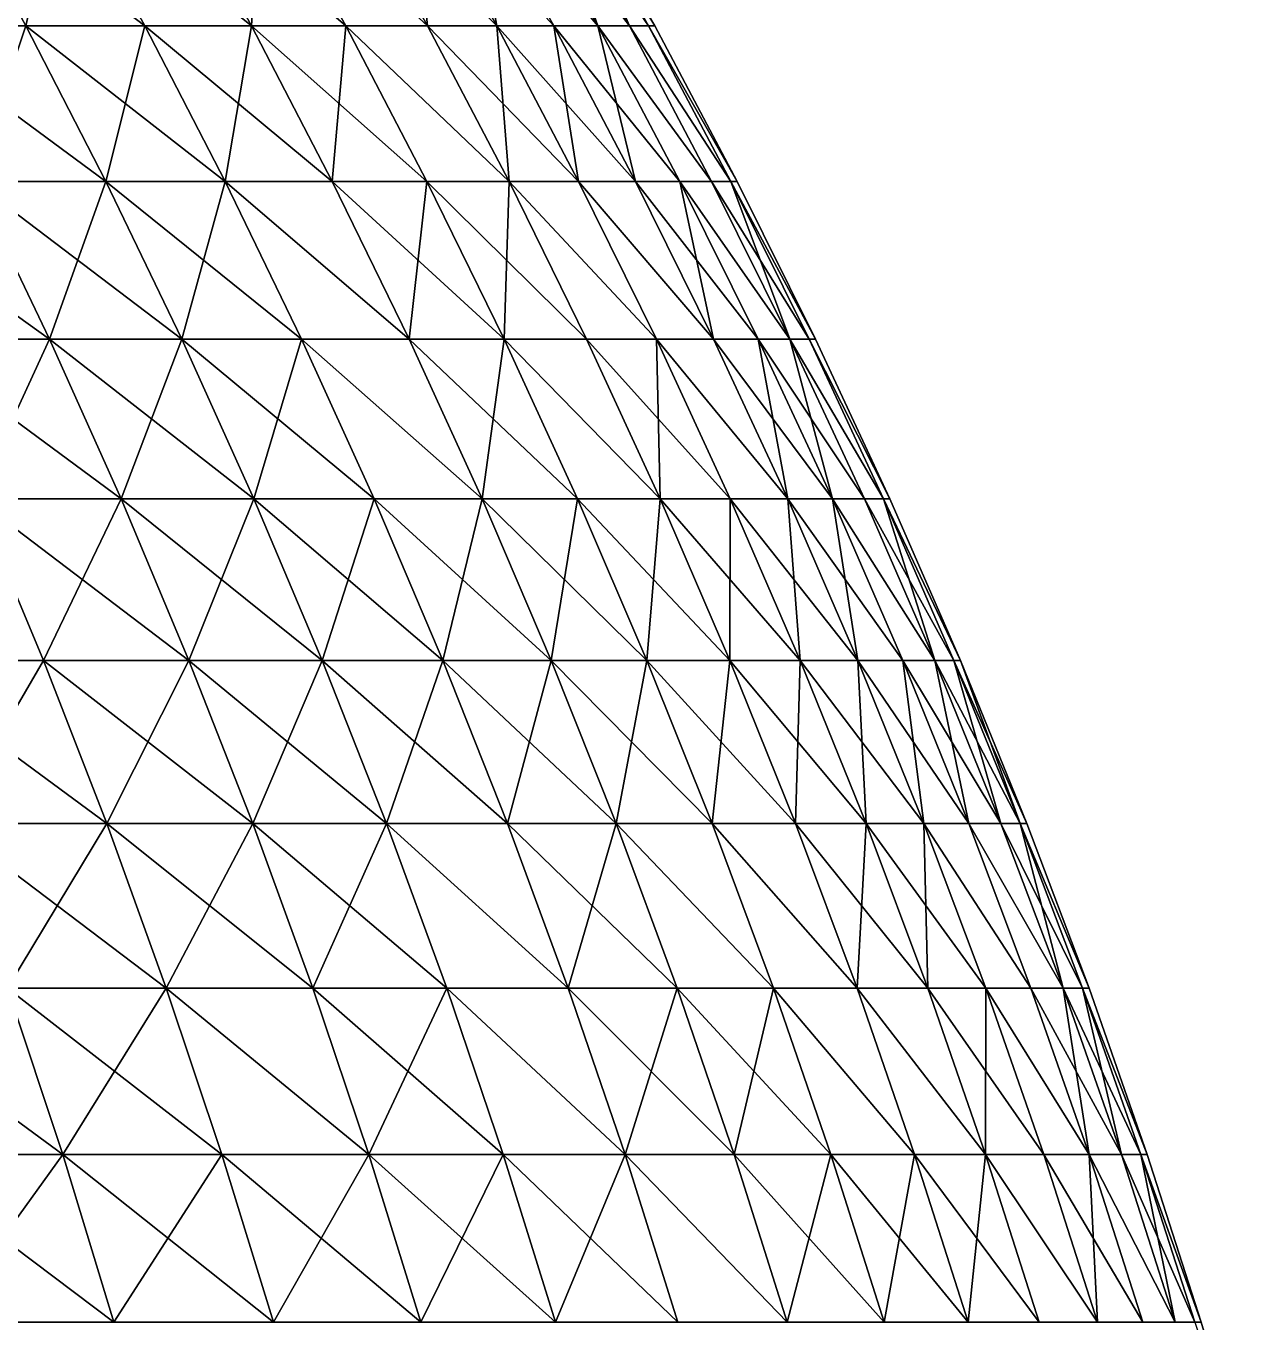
# Model space of a CAD drawing. Header units: millimetres. Extents: x -3250 to 6200, y -3250 to 3250.
# Drawn here: x 6031.4 to 6170.1, y 235.8 to 382.6 of the extents above; entities that cross this region are included whole.
import ezdxf

# ---------------------------------------------------------------- set-up
doc = ezdxf.new("R2010")
doc.units = ezdxf.units.MM
doc.header["$MEASUREMENT"] = 0
doc.layers.add('MESH_3D', color=2, linetype='CONTINUOUS')

msp = doc.modelspace()

# ---------------------------------------------------------------- linework, layer by layer
at = {"layer": 'MESH_3D'}
for points in [[(6021.92, 400, 24465.77), (6016.52, 382.6, 24523.63), (6031.38, 382.6, 24468.18)], [(6021.92, 400, 2234.23), (6044.85, 382.6, 2287.63), (6031.38, 382.6, 2231.82)], [(6021.92, 400, 2234.23), (6035.33, 400, 2289.8), (6044.85, 382.6, 2287.63)], [(6035.33, 400, 24410.2), (6021.92, 400, 24465.77), (6031.38, 382.6, 24468.18)], [(6035.33, 400, 24410.2), (6031.38, 382.6, 24468.18), (6044.85, 382.6, 24412.37)], [(6035.33, 400, 2289.8), (6047.36, 400, 2345.69), (6056.92, 382.6, 2343.75)], [(6035.33, 400, 2289.8), (6056.92, 382.6, 2343.75), (6044.85, 382.6, 2287.63)], [(6056.92, 382.6, 24356.25), (6035.33, 400, 24410.2), (6044.85, 382.6, 24412.37)], [(6047.36, 400, 24354.31), (6035.33, 400, 24410.2), (6056.92, 382.6, 24356.25)], [(6047.36, 400, 2345.69), (6057.99, 400, 2401.86), (6067.6, 382.6, 2400.16)], [(6047.36, 400, 2345.69), (6067.6, 382.6, 2400.16), (6056.92, 382.6, 2343.75)], [(6057.99, 400, 24298.14), (6047.36, 400, 24354.31), (6056.92, 382.6, 24356.25)], [(6057.99, 400, 24298.14), (6056.92, 382.6, 24356.25), (6067.6, 382.6, 24299.84)], [(6057.99, 400, 2401.86), (6067.21, 400, 2458.27), (6076.86, 382.6, 2456.82)], [(6057.99, 400, 2401.86), (6076.86, 382.6, 2456.82), (6067.6, 382.6, 2400.16)], [(6076.86, 382.6, 24243.18), (6057.99, 400, 24298.14), (6067.6, 382.6, 24299.84)], [(6067.21, 400, 24241.73), (6057.99, 400, 24298.14), (6076.86, 382.6, 24243.18)], [(6067.21, 400, 2458.27), (6075.03, 400, 2514.9), (6084.71, 382.6, 2513.69)], [(6067.21, 400, 2458.27), (6084.71, 382.6, 2513.69), (6076.86, 382.6, 2456.82)], [(6075.03, 400, 24185.1), (6067.21, 400, 24241.73), (6076.86, 382.6, 24243.18)], [(6075.03, 400, 2514.9), (6081.43, 400, 2571.71), (6084.71, 382.6, 2513.69)], [(6075.03, 400, 24185.1), (6076.86, 382.6, 24243.18), (6084.71, 382.6, 24186.31)], [(6091.14, 382.6, 24129.26), (6075.03, 400, 24185.1), (6084.71, 382.6, 24186.31)], [(6081.43, 400, 24128.29), (6075.03, 400, 24185.1), (6091.14, 382.6, 24129.26)], [(6081.43, 400, 2571.71), (6086.41, 400, 2628.66), (6096.14, 382.6, 2627.93)], [(6081.43, 400, 2571.71), (6096.14, 382.6, 2627.93), (6091.14, 382.6, 2570.74)], [(6084.71, 382.6, 2513.69), (6081.43, 400, 2571.71), (6091.14, 382.6, 2570.74)], [(6096.14, 382.6, 24072.07), (6081.43, 400, 24128.29), (6091.14, 382.6, 24129.26)], [(6086.41, 400, 24071.34), (6081.43, 400, 24128.29), (6096.14, 382.6, 24072.07)], [(6086.41, 400, 2628.66), (6099.71, 382.6, 2685.23), (6096.14, 382.6, 2627.93)], [(6086.41, 400, 2628.66), (6089.97, 400, 2685.71), (6099.71, 382.6, 2685.23)], [(6089.97, 400, 24014.29), (6086.41, 400, 24071.34), (6096.14, 382.6, 24072.07)], [(6089.97, 400, 2685.71), (6101.86, 382.6, 2742.6), (6099.71, 382.6, 2685.23)], [(6089.97, 400, 2685.71), (6092.11, 400, 2742.84), (6101.86, 382.6, 2742.6)], [(6089.97, 400, 24014.29), (6096.14, 382.6, 24072.07), (6099.71, 382.6, 24014.77)], [(6092.11, 400, 23957.16), (6089.97, 400, 24014.29), (6099.71, 382.6, 24014.77)], [(6092.11, 400, 2742.84), (6102.58, 382.6, 2800), (6101.86, 382.6, 2742.6)], [(6092.11, 400, 2742.84), (6092.82, 400, 2800), (6102.58, 382.6, 2800)], [(6092.11, 400, 23957.16), (6099.71, 382.6, 24014.77), (6101.86, 382.6, 23957.4)], [(6092.11, 400, 23957.16), (6101.86, 382.6, 23957.4), (6102.58, 382.6, 23900)], [(6102.58, 382.6, 23900), (6102.58, 382.6, 2800), (6092.82, 400, 2800)], [(6016.52, 382.6, 2176.37), (6031.38, 382.6, 2231.82), (6040.41, 364.97, 2229.52)], [(6016.52, 382.6, 2176.37), (6040.41, 364.97, 2229.52), (6025.49, 364.97, 2173.84)], [(6031.38, 382.6, 24468.18), (6016.52, 382.6, 24523.63), (6025.49, 364.97, 24526.16)], [(6031.38, 382.6, 24468.18), (6025.49, 364.97, 24526.16), (6040.41, 364.97, 24470.48)], [(6031.38, 382.6, 2231.82), (6044.85, 382.6, 2287.63), (6040.41, 364.97, 2229.52)], [(6053.93, 364.97, 24414.45), (6031.38, 382.6, 24468.18), (6040.41, 364.97, 24470.48)], [(6044.85, 382.6, 24412.37), (6031.38, 382.6, 24468.18), (6053.93, 364.97, 24414.45)], [(6040.41, 364.97, 2229.52), (6044.85, 382.6, 2287.63), (6053.93, 364.97, 2285.55)], [(6044.85, 382.6, 2287.63), (6066.06, 364.97, 2341.91), (6053.93, 364.97, 2285.55)], [(6044.85, 382.6, 2287.63), (6056.92, 382.6, 2343.75), (6066.06, 364.97, 2341.91)], [(6056.92, 382.6, 24356.25), (6044.85, 382.6, 24412.37), (6053.93, 364.97, 24414.45)], [(6056.92, 382.6, 24356.25), (6053.93, 364.97, 24414.45), (6066.06, 364.97, 24358.09)], [(6056.92, 382.6, 2343.75), (6067.6, 382.6, 2400.16), (6076.77, 364.97, 2398.54)], [(6056.92, 382.6, 2343.75), (6076.77, 364.97, 2398.54), (6066.06, 364.97, 2341.91)], [(6067.6, 382.6, 24299.84), (6056.92, 382.6, 24356.25), (6066.06, 364.97, 24358.09)], [(6067.6, 382.6, 24299.84), (6066.06, 364.97, 24358.09), (6076.77, 364.97, 24301.46)], [(6067.6, 382.6, 2400.16), (6076.86, 382.6, 2456.82), (6086.08, 364.97, 2455.43)], [(6067.6, 382.6, 2400.16), (6086.08, 364.97, 2455.43), (6076.77, 364.97, 2398.54)], [(6086.08, 364.97, 24244.57), (6067.6, 382.6, 24299.84), (6076.77, 364.97, 24301.46)], [(6076.86, 382.6, 24243.18), (6067.6, 382.6, 24299.84), (6086.08, 364.97, 24244.57)], [(6076.86, 382.6, 2456.82), (6084.71, 382.6, 2513.69), (6093.96, 364.97, 2512.53)], [(6076.86, 382.6, 2456.82), (6093.96, 364.97, 2512.53), (6086.08, 364.97, 2455.43)], [(6084.71, 382.6, 24186.31), (6076.86, 382.6, 24243.18), (6086.08, 364.97, 24244.57)], [(6084.71, 382.6, 2513.69), (6091.14, 382.6, 2570.74), (6100.41, 364.97, 2569.81)], [(6084.71, 382.6, 2513.69), (6100.41, 364.97, 2569.81), (6093.96, 364.97, 2512.53)], [(6084.71, 382.6, 24186.31), (6086.08, 364.97, 24244.57), (6093.96, 364.97, 24187.47)], [(6091.14, 382.6, 24129.26), (6084.71, 382.6, 24186.31), (6093.96, 364.97, 24187.47)], [(6091.14, 382.6, 2570.74), (6105.43, 364.97, 2627.23), (6100.41, 364.97, 2569.81)], [(6091.14, 382.6, 2570.74), (6096.14, 382.6, 2627.93), (6105.43, 364.97, 2627.23)], [(6091.14, 382.6, 24129.26), (6093.96, 364.97, 24187.47), (6100.41, 364.97, 24130.19)], [(6096.14, 382.6, 24072.07), (6091.14, 382.6, 24129.26), (6100.41, 364.97, 24130.19)], [(6096.14, 382.6, 2627.93), (6099.71, 382.6, 2685.23), (6109.02, 364.97, 2684.76)], [(6096.14, 382.6, 2627.93), (6109.02, 364.97, 2684.76), (6105.43, 364.97, 2627.23)], [(6096.14, 382.6, 24072.07), (6100.41, 364.97, 24130.19), (6105.43, 364.97, 24072.77)], [(6109.02, 364.97, 24015.24), (6096.14, 382.6, 24072.07), (6105.43, 364.97, 24072.77)], [(6099.71, 382.6, 24014.77), (6096.14, 382.6, 24072.07), (6109.02, 364.97, 24015.24)], [(6099.71, 382.6, 2685.23), (6111.18, 364.97, 2742.36), (6109.02, 364.97, 2684.76)], [(6099.71, 382.6, 2685.23), (6101.86, 382.6, 2742.6), (6111.18, 364.97, 2742.36)], [(6111.18, 364.97, 23957.64), (6099.71, 382.6, 24014.77), (6109.02, 364.97, 24015.24)], [(6101.86, 382.6, 23957.4), (6099.71, 382.6, 24014.77), (6111.18, 364.97, 23957.64)], [(6101.86, 382.6, 2742.6), (6111.9, 364.97, 2800), (6111.18, 364.97, 2742.36)], [(6101.86, 382.6, 2742.6), (6102.58, 382.6, 2800), (6111.9, 364.97, 2800)], [(6101.86, 382.6, 23957.4), (6111.9, 364.97, 23900), (6102.58, 382.6, 23900)], [(6101.86, 382.6, 23957.4), (6111.18, 364.97, 23957.64), (6111.9, 364.97, 23900)], [(6111.9, 364.97, 23900), (6111.9, 364.97, 2800), (6102.58, 382.6, 2800)], [(6102.58, 382.6, 23900), (6111.9, 364.97, 23900), (6102.58, 382.6, 2800)], [(6009.19, 364.97, 2118.56), (6025.49, 364.97, 2173.84), (6034.03, 347.11, 2171.44)], [(6009.19, 364.97, 2118.56), (6034.03, 347.11, 2171.44), (6017.67, 347.11, 2115.94)], [(6034.03, 347.11, 24528.56), (6009.19, 364.97, 24581.44), (6017.67, 347.11, 24584.06)], [(6025.49, 364.97, 24526.16), (6009.19, 364.97, 24581.44), (6034.03, 347.11, 24528.56)], [(6025.49, 364.97, 2173.84), (6049.01, 347.11, 2227.33), (6034.03, 347.11, 2171.44)], [(6025.49, 364.97, 2173.84), (6040.41, 364.97, 2229.52), (6049.01, 347.11, 2227.33)], [(6040.41, 364.97, 24470.48), (6025.49, 364.97, 24526.16), (6034.03, 347.11, 24528.56)], [(6040.41, 364.97, 24470.48), (6034.03, 347.11, 24528.56), (6049.01, 347.11, 24472.67)], [(6040.41, 364.97, 2229.52), (6062.59, 347.11, 2283.58), (6049.01, 347.11, 2227.33)], [(6040.41, 364.97, 2229.52), (6053.93, 364.97, 2285.55), (6062.59, 347.11, 2283.58)], [(6053.93, 364.97, 24414.45), (6040.41, 364.97, 24470.48), (6049.01, 347.11, 24472.67)], [(6053.93, 364.97, 24414.45), (6049.01, 347.11, 24472.67), (6062.59, 347.11, 24416.42)], [(6053.93, 364.97, 2285.55), (6066.06, 364.97, 2341.91), (6074.76, 347.11, 2340.15)], [(6053.93, 364.97, 2285.55), (6074.76, 347.11, 2340.15), (6062.59, 347.11, 2283.58)], [(6074.76, 347.11, 24359.85), (6053.93, 364.97, 24414.45), (6062.59, 347.11, 24416.42)], [(6066.06, 364.97, 24358.09), (6053.93, 364.97, 24414.45), (6074.76, 347.11, 24359.85)], [(6066.06, 364.97, 2341.91), (6076.77, 364.97, 2398.54), (6085.52, 347.11, 2397)], [(6066.06, 364.97, 2341.91), (6085.52, 347.11, 2397), (6074.76, 347.11, 2340.15)], [(6076.77, 364.97, 24301.46), (6066.06, 364.97, 24358.09), (6074.76, 347.11, 24359.85)], [(6076.77, 364.97, 24301.46), (6074.76, 347.11, 24359.85), (6085.52, 347.11, 24303)], [(6076.77, 364.97, 2398.54), (6086.08, 364.97, 2455.43), (6094.85, 347.11, 2454.11)], [(6076.77, 364.97, 2398.54), (6094.85, 347.11, 2454.11), (6085.52, 347.11, 2397)], [(6086.08, 364.97, 24244.57), (6076.77, 364.97, 24301.46), (6085.52, 347.11, 24303)], [(6086.08, 364.97, 24244.57), (6085.52, 347.11, 24303), (6094.85, 347.11, 24245.89)], [(6086.08, 364.97, 2455.43), (6102.76, 347.11, 2511.43), (6094.85, 347.11, 2454.11)], [(6086.08, 364.97, 2455.43), (6093.96, 364.97, 2512.53), (6102.76, 347.11, 2511.43)], [(6102.76, 347.11, 24188.57), (6086.08, 364.97, 24244.57), (6094.85, 347.11, 24245.89)], [(6093.96, 364.97, 24187.47), (6086.08, 364.97, 24244.57), (6102.76, 347.11, 24188.57)], [(6093.96, 364.97, 2512.53), (6100.41, 364.97, 2569.81), (6109.24, 347.11, 2568.93)], [(6093.96, 364.97, 2512.53), (6109.24, 347.11, 2568.93), (6102.76, 347.11, 2511.43)], [(6109.24, 347.11, 24131.07), (6093.96, 364.97, 24187.47), (6102.76, 347.11, 24188.57)], [(6100.41, 364.97, 24130.19), (6093.96, 364.97, 24187.47), (6109.24, 347.11, 24131.07)], [(6100.41, 364.97, 2569.81), (6114.29, 347.11, 2626.57), (6109.24, 347.11, 2568.93)], [(6100.41, 364.97, 2569.81), (6105.43, 364.97, 2627.23), (6114.29, 347.11, 2626.57)], [(6105.43, 364.97, 24072.77), (6100.41, 364.97, 24130.19), (6109.24, 347.11, 24131.07)], [(6105.43, 364.97, 2627.23), (6117.89, 347.11, 2684.32), (6114.29, 347.11, 2626.57)], [(6105.43, 364.97, 2627.23), (6109.02, 364.97, 2684.76), (6117.89, 347.11, 2684.32)], [(6105.43, 364.97, 24072.77), (6109.24, 347.11, 24131.07), (6114.29, 347.11, 24073.43)], [(6117.89, 347.11, 24015.68), (6105.43, 364.97, 24072.77), (6114.29, 347.11, 24073.43)], [(6109.02, 364.97, 24015.24), (6105.43, 364.97, 24072.77), (6117.89, 347.11, 24015.68)], [(6109.02, 364.97, 2684.76), (6111.18, 364.97, 2742.36), (6120.05, 347.11, 2742.14)], [(6109.02, 364.97, 2684.76), (6120.05, 347.11, 2742.14), (6117.89, 347.11, 2684.32)], [(6111.18, 364.97, 23957.64), (6109.02, 364.97, 24015.24), (6117.89, 347.11, 24015.68)], [(6111.18, 364.97, 2742.36), (6120.78, 347.11, 2800), (6120.05, 347.11, 2742.14)], [(6111.18, 364.97, 2742.36), (6111.9, 364.97, 2800), (6120.78, 347.11, 2800)], [(6111.18, 364.97, 23957.64), (6117.89, 347.11, 24015.68), (6120.05, 347.11, 23957.86)], [(6111.18, 364.97, 23957.64), (6120.78, 347.11, 23900), (6111.9, 364.97, 23900)], [(6111.18, 364.97, 23957.64), (6120.05, 347.11, 23957.86), (6120.78, 347.11, 23900)], [(6120.78, 347.11, 23900), (6120.78, 347.11, 2800), (6111.9, 364.97, 2800)], [(6111.9, 364.97, 23900), (6120.78, 347.11, 23900), (6111.9, 364.97, 2800)], [(6017.67, 347.11, 2115.94), (6042.15, 329.03, 2169.16), (6025.72, 329.03, 2113.45)], [(6017.67, 347.11, 2115.94), (6034.03, 347.11, 2171.44), (6042.15, 329.03, 2169.16)], [(6034.03, 347.11, 24528.56), (6017.67, 347.11, 24584.06), (6025.72, 329.03, 24586.55)], [(6034.03, 347.11, 24528.56), (6025.72, 329.03, 24586.55), (6042.15, 329.03, 24530.84)], [(6034.03, 347.11, 2171.44), (6049.01, 347.11, 2227.33), (6057.18, 329.03, 2225.25)], [(6034.03, 347.11, 2171.44), (6057.18, 329.03, 2225.25), (6042.15, 329.03, 2169.16)], [(6049.01, 347.11, 24472.67), (6034.03, 347.11, 24528.56), (6042.15, 329.03, 24530.84)], [(6049.01, 347.11, 24472.67), (6042.15, 329.03, 24530.84), (6057.18, 329.03, 24474.75)], [(6049.01, 347.11, 2227.33), (6062.59, 347.11, 2283.58), (6070.81, 329.03, 2281.7)], [(6049.01, 347.11, 2227.33), (6070.81, 329.03, 2281.7), (6057.18, 329.03, 2225.25)], [(6062.59, 347.11, 24416.42), (6049.01, 347.11, 24472.67), (6057.18, 329.03, 24474.75)], [(6062.59, 347.11, 24416.42), (6057.18, 329.03, 24474.75), (6070.81, 329.03, 24418.3)], [(6062.59, 347.11, 2283.58), (6074.76, 347.11, 2340.15), (6083.02, 329.03, 2338.48)], [(6062.59, 347.11, 2283.58), (6083.02, 329.03, 2338.48), (6070.81, 329.03, 2281.7)], [(6083.02, 329.03, 24361.52), (6062.59, 347.11, 24416.42), (6070.81, 329.03, 24418.3)], [(6074.76, 347.11, 24359.85), (6062.59, 347.11, 24416.42), (6083.02, 329.03, 24361.52)], [(6074.76, 347.11, 2340.15), (6085.52, 347.11, 2397), (6093.82, 329.03, 2395.54)], [(6074.76, 347.11, 2340.15), (6093.82, 329.03, 2395.54), (6083.02, 329.03, 2338.48)], [(6085.52, 347.11, 24303), (6074.76, 347.11, 24359.85), (6083.02, 329.03, 24361.52)], [(6085.52, 347.11, 24303), (6083.02, 329.03, 24361.52), (6093.82, 329.03, 24304.46)], [(6085.52, 347.11, 2397), (6103.19, 329.03, 2452.85), (6093.82, 329.03, 2395.54)], [(6085.52, 347.11, 2397), (6094.85, 347.11, 2454.11), (6103.19, 329.03, 2452.85)], [(6103.19, 329.03, 24247.15), (6085.52, 347.11, 24303), (6093.82, 329.03, 24304.46)], [(6094.85, 347.11, 24245.89), (6085.52, 347.11, 24303), (6103.19, 329.03, 24247.15)], [(6094.85, 347.11, 2454.11), (6111.13, 329.03, 2510.38), (6103.19, 329.03, 2452.85)], [(6094.85, 347.11, 2454.11), (6102.76, 347.11, 2511.43), (6111.13, 329.03, 2510.38)], [(6102.76, 347.11, 24188.57), (6094.85, 347.11, 24245.89), (6103.19, 329.03, 24247.15)], [(6102.76, 347.11, 2511.43), (6109.24, 347.11, 2568.93), (6117.63, 329.03, 2568.09)], [(6102.76, 347.11, 2511.43), (6117.63, 329.03, 2568.09), (6111.13, 329.03, 2510.38)], [(6102.76, 347.11, 24188.57), (6103.19, 329.03, 24247.15), (6111.13, 329.03, 24189.62)], [(6117.63, 329.03, 24131.91), (6102.76, 347.11, 24188.57), (6111.13, 329.03, 24189.62)], [(6109.24, 347.11, 24131.07), (6102.76, 347.11, 24188.57), (6117.63, 329.03, 24131.91)], [(6109.24, 347.11, 2568.93), (6122.69, 329.03, 2625.94), (6117.63, 329.03, 2568.09)], [(6109.24, 347.11, 2568.93), (6114.29, 347.11, 2626.57), (6122.69, 329.03, 2625.94)], [(6114.29, 347.11, 24073.43), (6109.24, 347.11, 24131.07), (6117.63, 329.03, 24131.91)], [(6114.29, 347.11, 2626.57), (6117.89, 347.11, 2684.32), (6126.31, 329.03, 2683.9)], [(6114.29, 347.11, 2626.57), (6126.31, 329.03, 2683.9), (6122.69, 329.03, 2625.94)], [(6114.29, 347.11, 24073.43), (6117.63, 329.03, 24131.91), (6122.69, 329.03, 24074.06)], [(6117.89, 347.11, 24015.68), (6114.29, 347.11, 24073.43), (6122.69, 329.03, 24074.06)], [(6117.89, 347.11, 2684.32), (6120.05, 347.11, 2742.14), (6128.48, 329.03, 2741.93)], [(6117.89, 347.11, 2684.32), (6128.48, 329.03, 2741.93), (6126.31, 329.03, 2683.9)], [(6117.89, 347.11, 24015.68), (6122.69, 329.03, 24074.06), (6126.31, 329.03, 24016.1)], [(6128.48, 329.03, 23958.07), (6117.89, 347.11, 24015.68), (6126.31, 329.03, 24016.1)], [(6120.05, 347.11, 23957.86), (6117.89, 347.11, 24015.68), (6128.48, 329.03, 23958.07)], [(6120.05, 347.11, 2742.14), (6129.2, 329.03, 2800), (6128.48, 329.03, 2741.93)], [(6120.05, 347.11, 2742.14), (6120.78, 347.11, 2800), (6129.2, 329.03, 2800)], [(6120.05, 347.11, 23957.86), (6128.48, 329.03, 23958.07), (6129.2, 329.03, 23900)], [(6120.05, 347.11, 23957.86), (6129.2, 329.03, 23900), (6120.78, 347.11, 23900)], [(6129.2, 329.03, 23900), (6129.2, 329.03, 2800), (6120.78, 347.11, 2800)], [(6120.78, 347.11, 23900), (6129.2, 329.03, 23900), (6120.78, 347.11, 2800)], [(6015.48, 310.75, 2055.64), (6025.72, 329.03, 2113.45), (6033.35, 310.75, 2111.1)], [(6025.72, 329.03, 24586.55), (6015.48, 310.75, 24644.36), (6033.35, 310.75, 24588.9)], [(6025.72, 329.03, 2113.45), (6042.15, 329.03, 2169.16), (6049.83, 310.75, 2167)], [(6025.72, 329.03, 2113.45), (6049.83, 310.75, 2167), (6033.35, 310.75, 2111.1)], [(6042.15, 329.03, 24530.84), (6025.72, 329.03, 24586.55), (6033.35, 310.75, 24588.9)], [(6042.15, 329.03, 24530.84), (6033.35, 310.75, 24588.9), (6049.83, 310.75, 24533)], [(6042.15, 329.03, 2169.16), (6057.18, 329.03, 2225.25), (6064.91, 310.75, 2223.28)], [(6042.15, 329.03, 2169.16), (6064.91, 310.75, 2223.28), (6049.83, 310.75, 2167)], [(6057.18, 329.03, 24474.75), (6042.15, 329.03, 24530.84), (6049.83, 310.75, 24533)], [(6057.18, 329.03, 24474.75), (6049.83, 310.75, 24533), (6064.91, 310.75, 24476.72)], [(6057.18, 329.03, 2225.25), (6078.58, 310.75, 2279.93), (6064.91, 310.75, 2223.28)], [(6057.18, 329.03, 2225.25), (6070.81, 329.03, 2281.7), (6078.58, 310.75, 2279.93)], [(6070.81, 329.03, 24418.3), (6057.18, 329.03, 24474.75), (6064.91, 310.75, 24476.72)], [(6070.81, 329.03, 24418.3), (6064.91, 310.75, 24476.72), (6078.58, 310.75, 24420.07)], [(6070.81, 329.03, 2281.7), (6083.02, 329.03, 2338.48), (6090.84, 310.75, 2336.9)], [(6070.81, 329.03, 2281.7), (6090.84, 310.75, 2336.9), (6078.58, 310.75, 2279.93)], [(6083.02, 329.03, 24361.52), (6070.81, 329.03, 24418.3), (6078.58, 310.75, 24420.07)], [(6083.02, 329.03, 24361.52), (6078.58, 310.75, 24420.07), (6090.84, 310.75, 24363.1)], [(6083.02, 329.03, 2338.48), (6101.67, 310.75, 2394.15), (6090.84, 310.75, 2336.9)], [(6083.02, 329.03, 2338.48), (6093.82, 329.03, 2395.54), (6101.67, 310.75, 2394.15)], [(6093.82, 329.03, 24304.46), (6083.02, 329.03, 24361.52), (6090.84, 310.75, 24363.1)], [(6093.82, 329.03, 24304.46), (6090.84, 310.75, 24363.1), (6101.67, 310.75, 24305.85)], [(6093.82, 329.03, 2395.54), (6111.08, 310.75, 2451.66), (6101.67, 310.75, 2394.15)], [(6093.82, 329.03, 2395.54), (6103.19, 329.03, 2452.85), (6111.08, 310.75, 2451.66)], [(6103.19, 329.03, 24247.15), (6093.82, 329.03, 24304.46), (6101.67, 310.75, 24305.85)], [(6103.19, 329.03, 24247.15), (6101.67, 310.75, 24305.85), (6111.08, 310.75, 24248.34)], [(6103.19, 329.03, 2452.85), (6111.13, 329.03, 2510.38), (6119.04, 310.75, 2509.39)], [(6103.19, 329.03, 2452.85), (6119.04, 310.75, 2509.39), (6111.08, 310.75, 2451.66)], [(6111.13, 329.03, 24189.62), (6103.19, 329.03, 24247.15), (6111.08, 310.75, 24248.34)], [(6111.13, 329.03, 24189.62), (6111.08, 310.75, 24248.34), (6119.04, 310.75, 24190.61)], [(6111.13, 329.03, 2510.38), (6125.57, 310.75, 2567.29), (6119.04, 310.75, 2509.39)], [(6111.13, 329.03, 2510.38), (6117.63, 329.03, 2568.09), (6125.57, 310.75, 2567.29)], [(6117.63, 329.03, 24131.91), (6111.13, 329.03, 24189.62), (6119.04, 310.75, 24190.61)], [(6117.63, 329.03, 2568.09), (6122.69, 329.03, 2625.94), (6130.65, 310.75, 2625.34)], [(6117.63, 329.03, 2568.09), (6130.65, 310.75, 2625.34), (6125.57, 310.75, 2567.29)], [(6117.63, 329.03, 24131.91), (6119.04, 310.75, 24190.61), (6125.57, 310.75, 24132.71)], [(6122.69, 329.03, 24074.06), (6117.63, 329.03, 24131.91), (6125.57, 310.75, 24132.71)], [(6122.69, 329.03, 2625.94), (6134.28, 310.75, 2683.5), (6130.65, 310.75, 2625.34)], [(6122.69, 329.03, 2625.94), (6126.31, 329.03, 2683.9), (6134.28, 310.75, 2683.5)], [(6122.69, 329.03, 24074.06), (6125.57, 310.75, 24132.71), (6130.65, 310.75, 24074.66)], [(6134.28, 310.75, 24016.5), (6122.69, 329.03, 24074.06), (6130.65, 310.75, 24074.66)], [(6126.31, 329.03, 24016.1), (6122.69, 329.03, 24074.06), (6134.28, 310.75, 24016.5)], [(6126.31, 329.03, 2683.9), (6128.48, 329.03, 2741.93), (6136.45, 310.75, 2741.73)], [(6126.31, 329.03, 2683.9), (6136.45, 310.75, 2741.73), (6134.28, 310.75, 2683.5)], [(6128.48, 329.03, 23958.07), (6126.31, 329.03, 24016.1), (6134.28, 310.75, 24016.5)], [(6128.48, 329.03, 2741.93), (6137.18, 310.75, 2800), (6136.45, 310.75, 2741.73)], [(6128.48, 329.03, 2741.93), (6129.2, 329.03, 2800), (6137.18, 310.75, 2800)], [(6128.48, 329.03, 23958.07), (6134.28, 310.75, 24016.5), (6136.45, 310.75, 23958.27)], [(6128.48, 329.03, 23958.07), (6137.18, 310.75, 23900), (6129.2, 329.03, 23900)], [(6128.48, 329.03, 23958.07), (6136.45, 310.75, 23958.27), (6137.18, 310.75, 23900)], [(6137.18, 310.75, 23900), (6137.18, 310.75, 2800), (6129.2, 329.03, 2800)], [(6129.2, 329.03, 23900), (6137.18, 310.75, 23900), (6129.2, 329.03, 2800)], [(6015.48, 310.75, 2055.64), (6040.53, 292.27, 2108.89), (6022.6, 292.27, 2053.24)], [(6015.48, 310.75, 2055.64), (6033.35, 310.75, 2111.1), (6040.53, 292.27, 2108.89)], [(6033.35, 310.75, 24588.9), (6015.48, 310.75, 24644.36), (6022.6, 292.27, 24646.76)], [(6033.35, 310.75, 24588.9), (6022.6, 292.27, 24646.76), (6040.53, 292.27, 24591.11)], [(6033.35, 310.75, 2111.1), (6057.06, 292.27, 2164.96), (6040.53, 292.27, 2108.89)], [(6033.35, 310.75, 2111.1), (6049.83, 310.75, 2167), (6057.06, 292.27, 2164.96)], [(6049.83, 310.75, 24533), (6033.35, 310.75, 24588.9), (6040.53, 292.27, 24591.11)], [(6049.83, 310.75, 24533), (6040.53, 292.27, 24591.11), (6057.06, 292.27, 24535.04)], [(6049.83, 310.75, 2167), (6072.19, 292.27, 2221.43), (6057.06, 292.27, 2164.96)], [(6049.83, 310.75, 2167), (6064.91, 310.75, 2223.28), (6072.19, 292.27, 2221.43)], [(6064.91, 310.75, 24476.72), (6049.83, 310.75, 24533), (6057.06, 292.27, 24535.04)], [(6064.91, 310.75, 24476.72), (6057.06, 292.27, 24535.04), (6072.19, 292.27, 24478.57)], [(6064.91, 310.75, 2223.28), (6078.58, 310.75, 2279.93), (6085.91, 292.27, 2278.26)], [(6064.91, 310.75, 2223.28), (6085.91, 292.27, 2278.26), (6072.19, 292.27, 2221.43)], [(6078.58, 310.75, 24420.07), (6064.91, 310.75, 24476.72), (6072.19, 292.27, 24478.57)], [(6078.58, 310.75, 24420.07), (6072.19, 292.27, 24478.57), (6085.91, 292.27, 24421.74)], [(6078.58, 310.75, 2279.93), (6090.84, 310.75, 2336.9), (6098.21, 292.27, 2335.41)], [(6078.58, 310.75, 2279.93), (6098.21, 292.27, 2335.41), (6085.91, 292.27, 2278.26)], [(6090.84, 310.75, 24363.1), (6078.58, 310.75, 24420.07), (6085.91, 292.27, 24421.74)], [(6090.84, 310.75, 24363.1), (6085.91, 292.27, 24421.74), (6098.21, 292.27, 24364.59)], [(6090.84, 310.75, 2336.9), (6109.08, 292.27, 2392.85), (6098.21, 292.27, 2335.41)], [(6090.84, 310.75, 2336.9), (6101.67, 310.75, 2394.15), (6109.08, 292.27, 2392.85)], [(6101.67, 310.75, 24305.85), (6090.84, 310.75, 24363.1), (6098.21, 292.27, 24364.59)], [(6101.67, 310.75, 24305.85), (6098.21, 292.27, 24364.59), (6109.08, 292.27, 24307.15)], [(6101.67, 310.75, 2394.15), (6118.51, 292.27, 2450.54), (6109.08, 292.27, 2392.85)], [(6101.67, 310.75, 2394.15), (6111.08, 310.75, 2451.66), (6118.51, 292.27, 2450.54)], [(6111.08, 310.75, 24248.34), (6101.67, 310.75, 24305.85), (6109.08, 292.27, 24307.15)], [(6111.08, 310.75, 24248.34), (6109.08, 292.27, 24307.15), (6118.51, 292.27, 24249.46)], [(6111.08, 310.75, 2451.66), (6126.5, 292.27, 2508.45), (6118.51, 292.27, 2450.54)], [(6111.08, 310.75, 2451.66), (6119.04, 310.75, 2509.39), (6126.5, 292.27, 2508.45)], [(6119.04, 310.75, 24190.61), (6111.08, 310.75, 24248.34), (6118.51, 292.27, 24249.46)], [(6119.04, 310.75, 24190.61), (6118.51, 292.27, 24249.46), (6126.5, 292.27, 24191.55)], [(6119.04, 310.75, 2509.39), (6133.05, 292.27, 2566.54), (6126.5, 292.27, 2508.45)], [(6119.04, 310.75, 2509.39), (6125.57, 310.75, 2567.29), (6133.05, 292.27, 2566.54)], [(6125.57, 310.75, 24132.71), (6119.04, 310.75, 24190.61), (6126.5, 292.27, 24191.55)], [(6125.57, 310.75, 2567.29), (6138.14, 292.27, 2624.78), (6133.05, 292.27, 2566.54)], [(6125.57, 310.75, 2567.29), (6130.65, 310.75, 2625.34), (6138.14, 292.27, 2624.78)], [(6125.57, 310.75, 24132.71), (6126.5, 292.27, 24191.55), (6133.05, 292.27, 24133.46)], [(6130.65, 310.75, 24074.66), (6125.57, 310.75, 24132.71), (6133.05, 292.27, 24133.46)], [(6130.65, 310.75, 2625.34), (6141.78, 292.27, 2683.13), (6138.14, 292.27, 2624.78)], [(6130.65, 310.75, 2625.34), (6134.28, 310.75, 2683.5), (6141.78, 292.27, 2683.13)], [(6130.65, 310.75, 24074.66), (6133.05, 292.27, 24133.46), (6138.14, 292.27, 24075.22)], [(6134.28, 310.75, 24016.5), (6130.65, 310.75, 24074.66), (6138.14, 292.27, 24075.22)], [(6134.28, 310.75, 2683.5), (6143.97, 292.27, 2741.55), (6141.78, 292.27, 2683.13)], [(6134.28, 310.75, 2683.5), (6136.45, 310.75, 2741.73), (6143.97, 292.27, 2741.55)], [(6134.28, 310.75, 24016.5), (6138.14, 292.27, 24075.22), (6141.78, 292.27, 24016.87)], [(6136.45, 310.75, 23958.27), (6134.28, 310.75, 24016.5), (6141.78, 292.27, 24016.87)], [(6136.45, 310.75, 2741.73), (6144.7, 292.27, 2800), (6143.97, 292.27, 2741.55)], [(6136.45, 310.75, 2741.73), (6137.18, 310.75, 2800), (6144.7, 292.27, 2800)], [(6136.45, 310.75, 23958.27), (6143.97, 292.27, 23958.45), (6137.18, 310.75, 23900)], [(6136.45, 310.75, 23958.27), (6141.78, 292.27, 24016.87), (6143.97, 292.27, 23958.45)], [(6144.7, 292.27, 23900), (6144.7, 292.27, 2800), (6137.18, 310.75, 2800)], [(6137.18, 310.75, 23900), (6144.7, 292.27, 23900), (6137.18, 310.75, 2800)], [(6143.97, 292.27, 23958.45), (6144.7, 292.27, 23900), (6137.18, 310.75, 23900)], [(6022.6, 292.27, 2053.24), (6040.53, 292.27, 2108.89), (6047.27, 273.62, 2106.81)], [(6022.6, 292.27, 2053.24), (6047.27, 273.62, 2106.81), (6029.29, 273.62, 2051)], [(6040.53, 292.27, 24591.11), (6022.6, 292.27, 24646.76), (6029.29, 273.62, 24649)], [(6040.53, 292.27, 24591.11), (6029.29, 273.62, 24649), (6047.27, 273.62, 24593.19)], [(6040.53, 292.27, 2108.89), (6057.06, 292.27, 2164.96), (6063.86, 273.62, 2163.05)], [(6040.53, 292.27, 2108.89), (6063.86, 273.62, 2163.05), (6047.27, 273.62, 2106.81)], [(6057.06, 292.27, 24535.04), (6040.53, 292.27, 24591.11), (6047.27, 273.62, 24593.19)], [(6057.06, 292.27, 24535.04), (6047.27, 273.62, 24593.19), (6063.86, 273.62, 24536.95)], [(6057.06, 292.27, 2164.96), (6079.03, 273.62, 2219.69), (6063.86, 273.62, 2163.05)], [(6057.06, 292.27, 2164.96), (6072.19, 292.27, 2221.43), (6079.03, 273.62, 2219.69)], [(6072.19, 292.27, 24478.57), (6057.06, 292.27, 24535.04), (6063.86, 273.62, 24536.95)], [(6072.19, 292.27, 24478.57), (6063.86, 273.62, 24536.95), (6079.03, 273.62, 24480.31)], [(6072.19, 292.27, 2221.43), (6085.91, 292.27, 2278.26), (6092.79, 273.62, 2276.69)], [(6072.19, 292.27, 2221.43), (6092.79, 273.62, 2276.69), (6079.03, 273.62, 2219.69)], [(6092.79, 273.62, 24423.31), (6072.19, 292.27, 24478.57), (6079.03, 273.62, 24480.31)], [(6085.91, 292.27, 24421.74), (6072.19, 292.27, 24478.57), (6092.79, 273.62, 24423.31)], [(6085.91, 292.27, 2278.26), (6105.12, 273.62, 2334.01), (6092.79, 273.62, 2276.69)], [(6085.91, 292.27, 2278.26), (6098.21, 292.27, 2335.41), (6105.12, 273.62, 2334.01)], [(6098.21, 292.27, 24364.59), (6085.91, 292.27, 24421.74), (6092.79, 273.62, 24423.31)], [(6098.21, 292.27, 24364.59), (6092.79, 273.62, 24423.31), (6105.12, 273.62, 24365.99)], [(6098.21, 292.27, 2335.41), (6109.08, 292.27, 2392.85), (6116.03, 273.62, 2391.62)], [(6098.21, 292.27, 2335.41), (6116.03, 273.62, 2391.62), (6105.12, 273.62, 2334.01)], [(6116.03, 273.62, 24308.38), (6098.21, 292.27, 24364.59), (6105.12, 273.62, 24365.99)], [(6109.08, 292.27, 24307.15), (6098.21, 292.27, 24364.59), (6116.03, 273.62, 24308.38)], [(6109.08, 292.27, 2392.85), (6125.49, 273.62, 2449.49), (6116.03, 273.62, 2391.62)], [(6109.08, 292.27, 2392.85), (6118.51, 292.27, 2450.54), (6125.49, 273.62, 2449.49)], [(6125.49, 273.62, 24250.51), (6109.08, 292.27, 24307.15), (6116.03, 273.62, 24308.38)], [(6118.51, 292.27, 24249.46), (6109.08, 292.27, 24307.15), (6125.49, 273.62, 24250.51)], [(6118.51, 292.27, 2450.54), (6133.5, 273.62, 2507.57), (6125.49, 273.62, 2449.49)], [(6118.51, 292.27, 2450.54), (6126.5, 292.27, 2508.45), (6133.5, 273.62, 2507.57)], [(6126.5, 292.27, 24191.55), (6118.51, 292.27, 24249.46), (6125.49, 273.62, 24250.51)], [(6126.5, 292.27, 24191.55), (6125.49, 273.62, 24250.51), (6133.5, 273.62, 24192.43)], [(6126.5, 292.27, 2508.45), (6140.07, 273.62, 2565.84), (6133.5, 273.62, 2507.57)], [(6126.5, 292.27, 2508.45), (6133.05, 292.27, 2566.54), (6140.07, 273.62, 2565.84)], [(6133.05, 292.27, 24133.46), (6126.5, 292.27, 24191.55), (6133.5, 273.62, 24192.43)], [(6133.05, 292.27, 2566.54), (6138.14, 292.27, 2624.78), (6145.18, 273.62, 2624.25)], [(6133.05, 292.27, 2566.54), (6145.18, 273.62, 2624.25), (6140.07, 273.62, 2565.84)], [(6133.05, 292.27, 24133.46), (6133.5, 273.62, 24192.43), (6140.07, 273.62, 24134.16)], [(6145.18, 273.62, 24075.75), (6133.05, 292.27, 24133.46), (6140.07, 273.62, 24134.16)], [(6138.14, 292.27, 24075.22), (6133.05, 292.27, 24133.46), (6145.18, 273.62, 24075.75)], [(6138.14, 292.27, 2624.78), (6141.78, 292.27, 2683.13), (6148.83, 273.62, 2682.77)], [(6138.14, 292.27, 2624.78), (6148.83, 273.62, 2682.77), (6145.18, 273.62, 2624.25)], [(6148.83, 273.62, 24017.23), (6138.14, 292.27, 24075.22), (6145.18, 273.62, 24075.75)], [(6141.78, 292.27, 24016.87), (6138.14, 292.27, 24075.22), (6148.83, 273.62, 24017.23)], [(6141.78, 292.27, 2683.13), (6151.02, 273.62, 2741.37), (6148.83, 273.62, 2682.77)], [(6141.78, 292.27, 2683.13), (6143.97, 292.27, 2741.55), (6151.02, 273.62, 2741.37)], [(6143.97, 292.27, 23958.45), (6141.78, 292.27, 24016.87), (6148.83, 273.62, 24017.23)], [(6143.97, 292.27, 2741.55), (6151.75, 273.62, 2800), (6151.02, 273.62, 2741.37)], [(6143.97, 292.27, 2741.55), (6144.7, 292.27, 2800), (6151.75, 273.62, 2800)], [(6143.97, 292.27, 23958.45), (6151.02, 273.62, 23958.63), (6151.75, 273.62, 23900)], [(6143.97, 292.27, 23958.45), (6151.75, 273.62, 23900), (6144.7, 292.27, 23900)], [(6143.97, 292.27, 23958.45), (6148.83, 273.62, 24017.23), (6151.02, 273.62, 23958.63)], [(6151.75, 273.62, 23900), (6151.75, 273.62, 2800), (6144.7, 292.27, 2800)], [(6144.7, 292.27, 23900), (6151.75, 273.62, 23900), (6144.7, 292.27, 2800)], [(6009.93, 273.62, 1995.65), (6029.29, 273.62, 2051), (6035.54, 254.79, 2048.9)], [(6009.93, 273.62, 1995.65), (6035.54, 254.79, 2048.9), (6016.12, 254.79, 1993.4)], [(6029.29, 273.62, 24649), (6016.12, 254.79, 24706.6), (6035.54, 254.79, 24651.1)], [(6029.29, 273.62, 2051), (6053.57, 254.79, 2104.87), (6035.54, 254.79, 2048.9)], [(6029.29, 273.62, 2051), (6047.27, 273.62, 2106.81), (6053.57, 254.79, 2104.87)], [(6047.27, 273.62, 24593.19), (6029.29, 273.62, 24649), (6035.54, 254.79, 24651.1)], [(6047.27, 273.62, 24593.19), (6035.54, 254.79, 24651.1), (6053.57, 254.79, 24595.13)], [(6047.27, 273.62, 2106.81), (6063.86, 273.62, 2163.05), (6070.2, 254.79, 2161.27)], [(6047.27, 273.62, 2106.81), (6070.2, 254.79, 2161.27), (6053.57, 254.79, 2104.87)], [(6070.2, 254.79, 24538.73), (6047.27, 273.62, 24593.19), (6053.57, 254.79, 24595.13)], [(6063.86, 273.62, 24536.95), (6047.27, 273.62, 24593.19), (6070.2, 254.79, 24538.73)], [(6063.86, 273.62, 2163.05), (6079.03, 273.62, 2219.69), (6085.42, 254.79, 2218.06)], [(6063.86, 273.62, 2163.05), (6085.42, 254.79, 2218.06), (6070.2, 254.79, 2161.27)], [(6079.03, 273.62, 24480.31), (6063.86, 273.62, 24536.95), (6070.2, 254.79, 24538.73)], [(6079.03, 273.62, 24480.31), (6070.2, 254.79, 24538.73), (6085.42, 254.79, 24481.94)], [(6079.03, 273.62, 2219.69), (6099.21, 254.79, 2275.22), (6085.42, 254.79, 2218.06)], [(6079.03, 273.62, 2219.69), (6092.79, 273.62, 2276.69), (6099.21, 254.79, 2275.22)], [(6099.21, 254.79, 24424.78), (6079.03, 273.62, 24480.31), (6085.42, 254.79, 24481.94)], [(6092.79, 273.62, 24423.31), (6079.03, 273.62, 24480.31), (6099.21, 254.79, 24424.78)], [(6092.79, 273.62, 2276.69), (6111.58, 254.79, 2332.7), (6099.21, 254.79, 2275.22)], [(6092.79, 273.62, 2276.69), (6105.12, 273.62, 2334.01), (6111.58, 254.79, 2332.7)], [(6105.12, 273.62, 24365.99), (6092.79, 273.62, 24423.31), (6099.21, 254.79, 24424.78)], [(6105.12, 273.62, 24365.99), (6099.21, 254.79, 24424.78), (6111.58, 254.79, 24367.3)], [(6105.12, 273.62, 2334.01), (6122.51, 254.79, 2390.48), (6111.58, 254.79, 2332.7)], [(6105.12, 273.62, 2334.01), (6116.03, 273.62, 2391.62), (6122.51, 254.79, 2390.48)], [(6116.03, 273.62, 24308.38), (6105.12, 273.62, 24365.99), (6111.58, 254.79, 24367.3)], [(6116.03, 273.62, 24308.38), (6111.58, 254.79, 24367.3), (6122.51, 254.79, 24309.52)], [(6116.03, 273.62, 2391.62), (6132, 254.79, 2448.51), (6122.51, 254.79, 2390.48)], [(6116.03, 273.62, 2391.62), (6125.49, 273.62, 2449.49), (6132, 254.79, 2448.51)], [(6132, 254.79, 24251.49), (6116.03, 273.62, 24308.38), (6122.51, 254.79, 24309.52)], [(6125.49, 273.62, 24250.51), (6116.03, 273.62, 24308.38), (6132, 254.79, 24251.49)], [(6125.49, 273.62, 2449.49), (6133.5, 273.62, 2507.57), (6140.04, 254.79, 2506.76)], [(6125.49, 273.62, 2449.49), (6140.04, 254.79, 2506.76), (6132, 254.79, 2448.51)], [(6140.04, 254.79, 24193.24), (6125.49, 273.62, 24250.51), (6132, 254.79, 24251.49)], [(6133.5, 273.62, 24192.43), (6125.49, 273.62, 24250.51), (6140.04, 254.79, 24193.24)], [(6133.5, 273.62, 2507.57), (6146.62, 254.79, 2565.18), (6140.04, 254.79, 2506.76)], [(6133.5, 273.62, 2507.57), (6140.07, 273.62, 2565.84), (6146.62, 254.79, 2565.18)], [(6140.07, 273.62, 24134.16), (6133.5, 273.62, 24192.43), (6140.04, 254.79, 24193.24)], [(6140.07, 273.62, 24134.16), (6140.04, 254.79, 24193.24), (6146.62, 254.79, 24134.82)], [(6140.07, 273.62, 2565.84), (6145.18, 273.62, 2624.25), (6151.75, 254.79, 2623.76)], [(6140.07, 273.62, 2565.84), (6151.75, 254.79, 2623.76), (6146.62, 254.79, 2565.18)], [(6151.75, 254.79, 24076.24), (6140.07, 273.62, 24134.16), (6146.62, 254.79, 24134.82)], [(6145.18, 273.62, 24075.75), (6140.07, 273.62, 24134.16), (6151.75, 254.79, 24076.24)], [(6145.18, 273.62, 2624.25), (6155.41, 254.79, 2682.45), (6151.75, 254.79, 2623.76)], [(6145.18, 273.62, 2624.25), (6148.83, 273.62, 2682.77), (6155.41, 254.79, 2682.45)], [(6148.83, 273.62, 24017.23), (6145.18, 273.62, 24075.75), (6151.75, 254.79, 24076.24)], [(6148.83, 273.62, 2682.77), (6157.61, 254.79, 2741.2), (6155.41, 254.79, 2682.45)], [(6148.83, 273.62, 2682.77), (6151.02, 273.62, 2741.37), (6157.61, 254.79, 2741.2)], [(6148.83, 273.62, 24017.23), (6151.75, 254.79, 24076.24), (6155.41, 254.79, 24017.55)], [(6151.02, 273.62, 23958.63), (6148.83, 273.62, 24017.23), (6155.41, 254.79, 24017.55)], [(6151.02, 273.62, 2741.37), (6158.34, 254.79, 2800), (6157.61, 254.79, 2741.2)], [(6151.02, 273.62, 2741.37), (6151.75, 273.62, 2800), (6158.34, 254.79, 2800)], [(6151.02, 273.62, 23958.63), (6158.34, 254.79, 23900), (6151.75, 273.62, 23900)], [(6151.02, 273.62, 23958.63), (6157.61, 254.79, 23958.8), (6158.34, 254.79, 23900)], [(6151.02, 273.62, 23958.63), (6155.41, 254.79, 24017.55), (6157.61, 254.79, 23958.8)], [(6158.34, 254.79, 23900), (6158.34, 254.79, 2800), (6151.75, 273.62, 2800)], [(6151.75, 273.62, 23900), (6158.34, 254.79, 23900), (6151.75, 273.62, 2800)], [(6016.12, 254.79, 1993.4), (6035.54, 254.79, 2048.9), (6041.33, 235.8, 2046.95)], [(6016.12, 254.79, 1993.4), (6041.33, 235.8, 2046.95), (6021.86, 235.8, 1991.31)], [(6035.54, 254.79, 24651.1), (6016.12, 254.79, 24706.6), (6021.86, 235.8, 24708.69)], [(6035.54, 254.79, 24651.1), (6021.86, 235.8, 24708.69), (6041.33, 235.8, 24653.05)], [(6035.54, 254.79, 2048.9), (6053.57, 254.79, 2104.87), (6059.41, 235.8, 2103.06)], [(6035.54, 254.79, 2048.9), (6059.41, 235.8, 2103.06), (6041.33, 235.8, 2046.95)], [(6053.57, 254.79, 24595.13), (6035.54, 254.79, 24651.1), (6041.33, 235.8, 24653.05)], [(6053.57, 254.79, 24595.13), (6041.33, 235.8, 24653.05), (6059.41, 235.8, 24596.94)], [(6053.57, 254.79, 2104.87), (6076.08, 235.8, 2159.61), (6059.41, 235.8, 2103.06)], [(6053.57, 254.79, 2104.87), (6070.2, 254.79, 2161.27), (6076.08, 235.8, 2159.61)], [(6070.2, 254.79, 24538.73), (6053.57, 254.79, 24595.13), (6059.41, 235.8, 24596.94)], [(6070.2, 254.79, 24538.73), (6059.41, 235.8, 24596.94), (6076.08, 235.8, 24540.39)], [(6070.2, 254.79, 2161.27), (6091.34, 235.8, 2216.55), (6076.08, 235.8, 2159.61)], [(6070.2, 254.79, 2161.27), (6085.42, 254.79, 2218.06), (6091.34, 235.8, 2216.55)], [(6085.42, 254.79, 24481.94), (6070.2, 254.79, 24538.73), (6076.08, 235.8, 24540.39)], [(6085.42, 254.79, 24481.94), (6076.08, 235.8, 24540.39), (6091.34, 235.8, 24483.45)], [(6085.42, 254.79, 2218.06), (6099.21, 254.79, 2275.22), (6105.18, 235.8, 2273.86)], [(6085.42, 254.79, 2218.06), (6105.18, 235.8, 2273.86), (6091.34, 235.8, 2216.55)], [(6099.21, 254.79, 24424.78), (6085.42, 254.79, 24481.94), (6091.34, 235.8, 24483.45)], [(6099.21, 254.79, 24424.78), (6091.34, 235.8, 24483.45), (6105.18, 235.8, 24426.14)], [(6099.21, 254.79, 2275.22), (6111.58, 254.79, 2332.7), (6117.58, 235.8, 2331.49)], [(6099.21, 254.79, 2275.22), (6117.58, 235.8, 2331.49), (6105.18, 235.8, 2273.86)], [(6117.58, 235.8, 24368.51), (6099.21, 254.79, 24424.78), (6105.18, 235.8, 24426.14)], [(6111.58, 254.79, 24367.3), (6099.21, 254.79, 24424.78), (6117.58, 235.8, 24368.51)], [(6111.58, 254.79, 2332.7), (6128.54, 235.8, 2389.42), (6117.58, 235.8, 2331.49)], [(6111.58, 254.79, 2332.7), (6122.51, 254.79, 2390.48), (6128.54, 235.8, 2389.42)], [(6122.51, 254.79, 24309.52), (6111.58, 254.79, 24367.3), (6117.58, 235.8, 24368.51)], [(6122.51, 254.79, 24309.52), (6117.58, 235.8, 24368.51), (6128.54, 235.8, 24310.58)], [(6122.51, 254.79, 2390.48), (6132, 254.79, 2448.51), (6138.05, 235.8, 2447.6)], [(6122.51, 254.79, 2390.48), (6138.05, 235.8, 2447.6), (6128.54, 235.8, 2389.42)], [(6132, 254.79, 24251.49), (6122.51, 254.79, 24309.52), (6128.54, 235.8, 24310.58)], [(6132, 254.79, 24251.49), (6128.54, 235.8, 24310.58), (6138.05, 235.8, 24252.4)], [(6132, 254.79, 2448.51), (6140.04, 254.79, 2506.76), (6146.11, 235.8, 2505.99)], [(6132, 254.79, 2448.51), (6146.11, 235.8, 2505.99), (6138.05, 235.8, 2447.6)], [(6140.04, 254.79, 24193.24), (6132, 254.79, 24251.49), (6138.05, 235.8, 24252.4)], [(6140.04, 254.79, 24193.24), (6138.05, 235.8, 24252.4), (6146.11, 235.8, 24194.01)], [(6140.04, 254.79, 2506.76), (6146.62, 254.79, 2565.18), (6152.71, 235.8, 2564.58)], [(6140.04, 254.79, 2506.76), (6152.71, 235.8, 2564.58), (6146.11, 235.8, 2505.99)], [(6152.71, 235.8, 24135.42), (6140.04, 254.79, 24193.24), (6146.11, 235.8, 24194.01)], [(6146.62, 254.79, 24134.82), (6140.04, 254.79, 24193.24), (6152.71, 235.8, 24135.42)], [(6146.62, 254.79, 2565.18), (6157.85, 235.8, 2623.3), (6152.71, 235.8, 2564.58)], [(6146.62, 254.79, 2565.18), (6151.75, 254.79, 2623.76), (6157.85, 235.8, 2623.3)], [(6151.75, 254.79, 24076.24), (6146.62, 254.79, 24134.82), (6152.71, 235.8, 24135.42)], [(6151.75, 254.79, 2623.76), (6155.41, 254.79, 2682.45), (6161.52, 235.8, 2682.14)], [(6151.75, 254.79, 2623.76), (6161.52, 235.8, 2682.14), (6157.85, 235.8, 2623.3)], [(6151.75, 254.79, 24076.24), (6152.71, 235.8, 24135.42), (6157.85, 235.8, 24076.7)], [(6161.52, 235.8, 24017.86), (6151.75, 254.79, 24076.24), (6157.85, 235.8, 24076.7)], [(6155.41, 254.79, 24017.55), (6151.75, 254.79, 24076.24), (6161.52, 235.8, 24017.86)], [(6155.41, 254.79, 2682.45), (6163.72, 235.8, 2741.05), (6161.52, 235.8, 2682.14)], [(6155.41, 254.79, 2682.45), (6157.61, 254.79, 2741.2), (6163.72, 235.8, 2741.05)], [(6157.61, 254.79, 23958.8), (6155.41, 254.79, 24017.55), (6161.52, 235.8, 24017.86)], [(6157.61, 254.79, 2741.2), (6164.46, 235.8, 2800), (6163.72, 235.8, 2741.05)], [(6157.61, 254.79, 2741.2), (6158.34, 254.79, 2800), (6164.46, 235.8, 2800)], [(6157.61, 254.79, 23958.8), (6164.46, 235.8, 23900), (6158.34, 254.79, 23900)], [(6157.61, 254.79, 23958.8), (6163.72, 235.8, 23958.95), (6164.46, 235.8, 23900)], [(6157.61, 254.79, 23958.8), (6161.52, 235.8, 24017.86), (6163.72, 235.8, 23958.95)], [(6164.46, 235.8, 23900), (6164.46, 235.8, 2800), (6158.34, 254.79, 2800)], [(6158.34, 254.79, 23900), (6164.46, 235.8, 23900), (6158.34, 254.79, 2800)], [(6163.72, 235.8, 23958.95), (6170.1, 216.67, 23900), (6164.46, 235.8, 23900)], [(6164.46, 235.8, 23900), (6170.1, 216.67, 23900), (6164.46, 235.8, 2800)]]:
    msp.add_3dface(points, dxfattribs=at)

doc.saveas('drawing.dxf')
